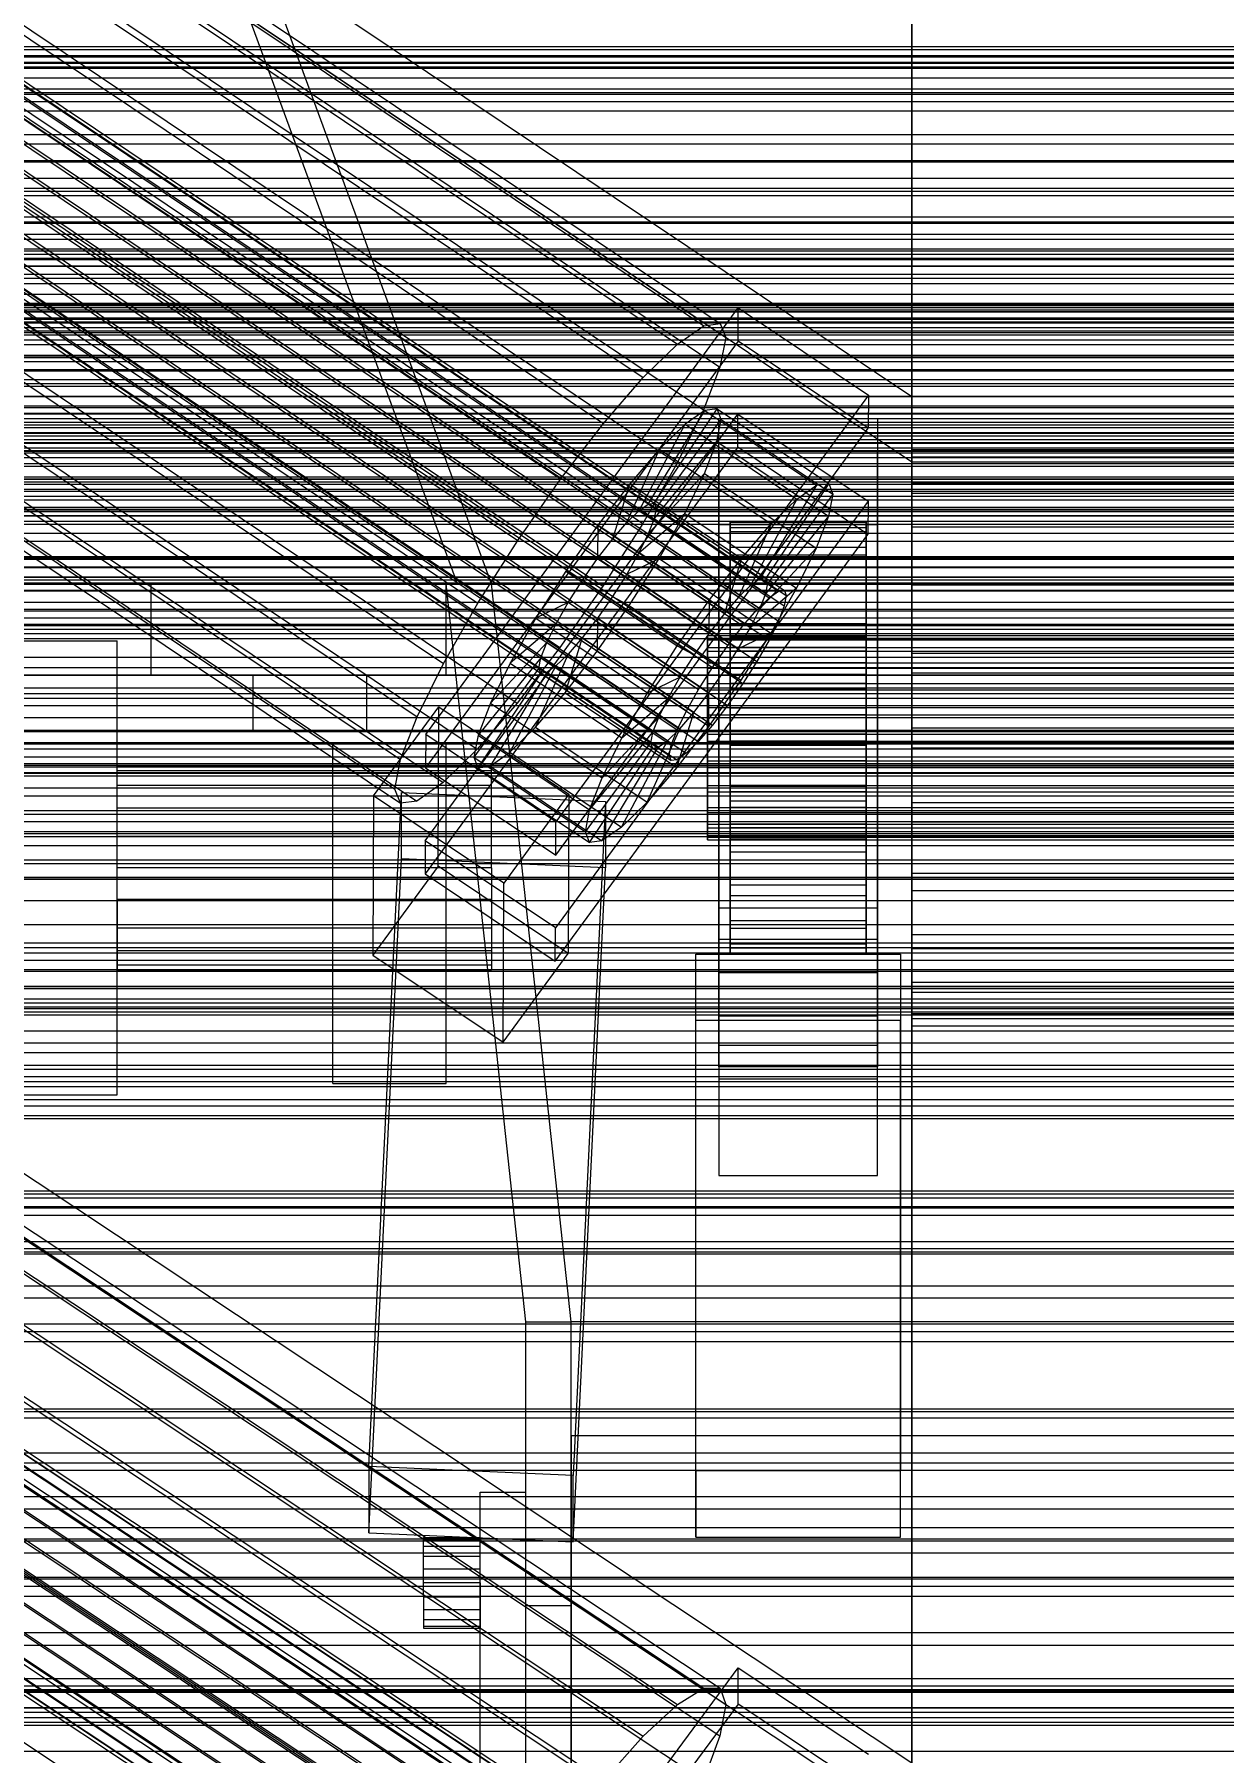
# Model space of a CAD drawing. Header units: millimetres. Extents: x -1970 to 59977, y -50268 to 6837.
# Drawn here: x -207.3 to -102.5, y -33803 to -33651.6 of the extents above; entities that cross this region are included whole.
import ezdxf

# ---------------------------------------------------------------- set-up
doc = ezdxf.new("R2010")
doc.units = ezdxf.units.MM
for name, color, linetype, lineweight in [('COTAS_O', 1, 'Continuous', 0), ('frontal_briquetadora', 7, 'Continuous', 0), ('frontal_C01', 7, 'Continuous', 0), ('frontal_C02', 7, 'Continuous', 0), ('frontal_C03', 7, 'Continuous', 0), ('frontal_mezcladora', 7, 'Continuous', 0), ('frontal_secador', 7, 'Continuous', 0)]:
    doc.layers.add(name, color=color, linetype=linetype, lineweight=lineweight)
doc.dimstyles.new('R19_100', dxfattribs={"dimtxt": 250, "dimasz": 150, "dimexe": 150, "dimexo": 80, "dimgap": 100, "dimtad": 1, "dimtih": 1, "dimtoh": 1, "dimdsep": 46, "dimcen": 0.09, "dimadec": 0, "dimazin": 0, "dimtfac": 1, "dimtdec": 4, "dimtofl": 0, "dimtmove": 0, "dimatfit": 3, "dimfxl": 1, "dimtolj": 1, "dimtzin": 0, "dimarcsym": 0})

# ---------------------------------------------------------------- blocks, each defined once
blk = doc.blocks.new('*D39')
at = {"layer": 'COTAS_O', "color": 0, "lineweight": -2, "transparency": 16777216}
for p, q in [((-1725, -34320), (-1725, -33550)), ((1725, -34320), (1725, -33550)), ((-1575, -33700), (1575, -33700))]:
    blk.add_line(p, q, dxfattribs=at)
at = {"layer": 'COTAS_O', "color": 0, "transparency": 16777216}
for points in [[(-1575, -33675), (-1575, -33725), (-1725, -33700)], [(1575, -33675), (1575, -33725), (1725, -33700)]]:
    blk.add_solid(points, dxfattribs=at)
at = {"layer": 'Defpoints', "color": 0, "transparency": 16777216}
for p in [(1725, -33700), (-1725, -34400), (1725, -34400)]:
    blk.add_point(p, dxfattribs=at)
blk = doc.blocks.new('*D42')
at = {"layer": 'COTAS_O', "color": 0, "lineweight": -2, "transparency": 16777216}
for p, q in [((-570, -33700), (200, -33700)), ((50, -34750), (50, -33850)), ((-570, -34900), (200, -34900))]:
    blk.add_line(p, q, dxfattribs=at)
at = {"layer": 'COTAS_O', "color": 0, "transparency": 16777216}
for points in [[(25, -33850), (75, -33850), (50, -33700)], [(25, -34750), (75, -34750), (50, -34900)]]:
    blk.add_solid(points, dxfattribs=at)
at = {"layer": 'Defpoints', "color": 0, "transparency": 16777216}
for p in [(-650, -33700), (50, -33700), (-650, -34900)]:
    blk.add_point(p, dxfattribs=at)

msp = doc.modelspace()

# ---------------------------------------------------------------- linework, layer by layer
at = {"layer": 'frontal_briquetadora'}
for p, q in [((-170, -33700), (-305, -33332.75)), ((-167, -33700), (-302, -33332.75)), ((-197, -33700), (-171, -33700)), ((-197, -33708), (-197, -33700)), ((-164, -33765), (-171, -33700)), ((-167, -33700), (-171, -33700)), ((-171, -33708), (-171, -33700)), ((-171, -33700), (211, -33700)), ((-170, -33700), (-167, -33700)), ((-170, -33700), (210, -33700)), ((-167, -33700), (207, -33700)), ((-160, -33765), (-167, -33700)), ((-225, -33705), (-200, -33705)), ((-200, -33745), (-200, -33705)), ((-197, -33708), (-171, -33708)), ((-188, -33708), (-178, -33708)), ((-188, -33713), (-188, -33708)), ((-178, -33713), (-178, -33708)), ((-171, -33708), (211, -33708)), ((-188, -33713), (-178, -33713)), ((-181, -33714), (-171, -33714)), ((-181, -33744), (-181, -33714)), ((-171, -33744), (-171, -33714)), ((-200, -33716.44), (-200, -33716)), ((-200, -33716), (-167, -33716)), ((-200, -33717.719), (-200, -33716.44)), ((-200, -33716.44), (-167, -33716.44)), ((-167, -33716.44), (-167, -33716)), ((-167, -33717.719), (-167, -33716.44)), ((-200, -33719.71), (-200, -33717.719)), ((-200, -33717.719), (-167, -33717.719)), ((-167, -33719.71), (-167, -33717.719)), ((-200, -33722.219), (-200, -33719.71)), ((-200, -33719.71), (-167, -33719.71)), ((-167, -33722.219), (-167, -33719.71)), ((-200, -33725), (-200, -33722.219)), ((-200, -33722.219), (-167, -33722.219)), ((-167, -33725), (-167, -33722.219)), ((-200, -33727.781), (-200, -33725)), ((-167, -33725), (-200, -33725)), ((-167, -33725), (-167, -33727.781)), ((-200, -33727.781), (-200, -33730.29)), ((-200, -33727.781), (-167, -33727.781)), ((-167, -33727.781), (-167, -33730.29)), ((-200, -33730.29), (-200, -33732.281)), ((-200, -33730.29), (-167, -33730.29)), ((-167, -33730.29), (-167, -33732.281)), ((-200, -33732.281), (-200, -33733.56)), ((-200, -33732.281), (-167, -33732.281)), ((-167, -33732.281), (-167, -33733.56)), ((-200, -33733.56), (-200, -33734)), ((-200, -33733.56), (-167, -33733.56)), ((-200, -33734), (-167, -33734)), ((-167, -33733.56), (-167, -33734)), ((-181, -33744), (-171, -33744)), ((-225, -33745), (-200, -33745)), ((-164, -33765), (-160, -33765)), ((-164, -33920), (-164, -33765)), ((-164, -33790), (-164, -33765)), ((200, -33765), (-160, -33765)), ((-160, -33920), (-160, -33765)), ((-160, -33790), (-160, -33765)), ((200, -33775.055), (-160, -33775.055)), ((-160, -33775.055), (-160, -33778.229)), ((-160, -33777.753), (-160, -33775.055)), ((-160, -33781.33), (-160, -33775.701)), ((-160, -33775.701), (-160, -33775.882)), ((-160, -33775.882), (-160, -33781.854)), ((-160, -33786.061), (-160, -33777.753)), ((-160, -33778.229), (-160, -33786.965)), ((-168, -33780), (-164, -33780)), ((-168, -33875), (-168, -33780)), ((-164, -33875), (-164, -33780)), ((-160, -33792.217), (-160, -33781.33)), ((-160, -33781.854), (-160, -33793.034)), ((-173, -33784.196), (-173, -33784)), ((-173, -33784), (-168, -33784)), ((-173, -33784.764), (-173, -33784.196)), ((-173, -33784.196), (-168, -33784.196)), ((-173, -33785.649), (-173, -33784.764)), ((-173, -33784.764), (-168, -33784.764)), ((-168, -33784.196), (-168, -33784)), ((-168, -33784.764), (-168, -33784.196)), ((-168, -33785.649), (-168, -33784.764)), ((-173, -33786.764), (-173, -33785.649)), ((-173, -33785.649), (-168, -33785.649)), ((-168, -33786.764), (-168, -33785.649)), ((-160, -33799.164), (-160, -33786.061)), ((-173, -33788), (-173, -33786.764)), ((-173, -33786.764), (-168, -33786.764)), ((-168, -33788), (-168, -33786.764)), ((-160, -33786.965), (-160, -33800.407)), ((-173, -33789.236), (-173, -33788)), ((-168, -33788), (-173, -33788)), ((-173, -33789.236), (-173, -33790.351)), ((-173, -33789.236), (-168, -33789.236)), ((-168, -33788), (-168, -33789.236)), ((-168, -33789.236), (-168, -33790.351)), ((-173, -33790.351), (-173, -33791.236)), ((-173, -33790.351), (-168, -33790.351)), ((-168, -33790.351), (-168, -33791.236)), ((-164, -33790), (-160, -33790)), ((-173, -33791.236), (-173, -33791.804)), ((-173, -33791.236), (-168, -33791.236)), ((-173, -33791.804), (-173, -33792)), ((-173, -33791.804), (-168, -33791.804)), ((-173, -33792), (-168, -33792)), ((-168, -33791.236), (-168, -33791.804)), ((-168, -33791.804), (-168, -33792)), ((-160, -33807.297), (-160, -33792.217)), ((-160, -33793.034), (-160, -33808.326)), ((-160, -33815.779), (-160, -33799.164)), ((-160, -33800.407), (-160, -33817.241))]:
    msp.add_line(p, q, dxfattribs=at)
at = {"layer": 'frontal_C01'}
for p, q in [((-130, -33803.877), (-130, -33491.691)), ((-130, -33497.378), (-130, -33809.565)), ((-311.15, -33654.12), (311.15, -33654.12)), ((-311.15, -33654.563), (311.15, -33654.563)), ((-311.15, -33655.405), (311.15, -33655.405)), ((-311.15, -33656.702), (311.15, -33656.702)), ((-311.15, -33658.33), (311.15, -33658.33)), ((-311.15, -33660.394), (311.15, -33660.394)), ((-311.15, -33662.695), (311.15, -33662.695)), ((-311.15, -33665.385), (311.15, -33665.385)), ((-311.15, -33668.203), (311.15, -33668.203)), ((-440, -33670.486), (440, -33670.486)), ((-440, -33670.643), (440, -33670.643)), ((-440, -33670.942), (440, -33670.942)), ((311.15, -33671.336), (-311.15, -33671.336)), ((-440, -33671.401), (440, -33671.401)), ((-440, -33671.978), (440, -33671.978)), ((-440, -33672.709), (440, -33672.709)), ((-440, -33673.525), (440, -33673.525)), ((-440, -33674.478), (440, -33674.478)), ((-440, -33675.477), (440, -33675.477)), ((-332.629, -33674.95), (-148.32, -33797.282)), ((-331.181, -33674.943), (-146.872, -33797.274)), ((-311.15, -33674.479), (311.15, -33674.479)), ((440, -33676.586), (-440, -33676.586)), ((-334.938, -33676.398), (-150.629, -33798.729)), ((-330.692, -33676.376), (-146.383, -33798.708)), ((-440, -33677.7), (440, -33677.7)), ((-440, -33678.891), (440, -33678.891)), ((-355.53, -33678.808), (-141.731, -33820.712)), ((-355.017, -33678.805), (-141.218, -33820.71)), ((-311.15, -33677.841), (311.15, -33677.841)), ((-440, -33680.045), (440, -33680.045)), ((-357.415, -33680.309), (-143.617, -33822.213)), ((-356.348, -33679.321), (-142.549, -33821.225)), ((-355.022, -33680.297), (-141.224, -33822.201)), ((-354.844, -33679.313), (-141.045, -33821.218)), ((-337.95, -33679.186), (-153.641, -33801.518)), ((-331.197, -33679.153), (-146.887, -33801.484)), ((-440, -33681.236), (440, -33681.236)), ((-358.659, -33681.705), (-144.861, -33823.609)), ((-355.541, -33681.689), (-141.742, -33823.594)), ((-311.15, -33681.095), (311.15, -33681.095)), ((-440, -33682.35), (440, -33682.35)), ((-440, -33683.459), (440, -33683.459)), ((-146.196, -33825.318), (-359.995, -33683.414)), ((-356.363, -33683.396), (-142.565, -33825.3)), ((-341.461, -33683.127), (-157.152, -33805.458)), ((-332.659, -33683.083), (-148.35, -33805.414)), ((-440, -33684.458), (440, -33684.458)), ((-311.15, -33684.456), (311.15, -33684.456)), ((-440, -33685.411), (440, -33685.411)), ((-440, -33686.227), (440, -33686.227)), ((-361.332, -33685.319), (-147.533, -33827.224)), ((-357.434, -33685.3), (-143.635, -33827.204)), ((-440, -33686.958), (440, -33686.958)), ((-440, -33687.534), (440, -33687.534)), ((-440, -33687.994), (440, -33687.994)), ((-362.578, -33687.291), (-148.779, -33829.196)), ((-358.68, -33687.272), (-144.881, -33829.176)), ((-160.922, -33810.281), (-345.231, -33687.95)), ((-334.981, -33687.899), (-150.672, -33810.23)), ((-311.15, -33687.6), (311.15, -33687.6)), ((-440, -33688.293), (440, -33688.293)), ((-440, -33688.449), (440, -33688.449)), ((-363.648, -33689.195), (-149.85, -33831.1)), ((-360.017, -33689.177), (-146.218, -33831.082)), ((-364.471, -33690.902), (-150.672, -33832.806)), ((-361.352, -33690.886), (-147.554, -33832.79)), ((-311.15, -33690.732), (311.15, -33690.732)), ((-364.989, -33692.294), (-151.191, -33834.199)), ((-362.596, -33692.282), (-148.798, -33834.187)), ((-365.168, -33693.278), (-151.369, -33835.182)), ((-364.995, -33693.786), (-151.196, -33835.69)), ((-364.482, -33693.783), (-150.683, -33835.688)), ((-363.664, -33693.27), (-149.865, -33835.175)), ((-349.002, -33693.327), (-164.693, -33815.658)), ((-338.003, -33693.272), (-153.694, -33815.604)), ((-311.15, -33693.551), (311.15, -33693.551)), ((-311.15, -33696.241), (311.15, -33696.241)), ((-311.15, -33698.542), (311.15, -33698.542)), ((-352.519, -33698.892), (-168.21, -33821.223)), ((-341.52, -33698.837), (-157.211, -33821.169)), ((-311.15, -33700.606), (311.15, -33700.606)), ((-311.15, -33702.233), (311.15, -33702.233)), ((-355.541, -33704.266), (-171.232, -33826.597)), ((-345.291, -33704.214), (-160.982, -33826.546)), ((-311.15, -33703.531), (311.15, -33703.531)), ((-311.15, -33704.373), (311.15, -33704.373)), ((-311.15, -33704.816), (311.15, -33704.816)), ((-130, -33803.877), (-228.298, -33738.634)), ((-228.298, -33744.321), (-130, -33809.565)), ((-172.809, -33832.716), (-145.277, -33795.477)), ((-145.289, -33798.679), (-145.277, -33795.477)), ((-145.277, -33795.477), (-133.809, -33803.089)), ((-450, -33797.635), (450, -33797.635)), ((-150.629, -33798.729), (-148.32, -33797.282)), ((-148.32, -33797.282), (-146.872, -33797.274)), ((-146.872, -33797.274), (-146.383, -33798.708)), ((-145.289, -33798.679), (-172.821, -33835.918)), ((-153.641, -33801.518), (-150.629, -33798.729)), ((-146.383, -33798.708), (-146.887, -33801.484)), ((-133.821, -33806.291), (-145.289, -33798.679)), ((-157.152, -33805.458), (-153.641, -33801.518)), ((-146.887, -33801.484), (-148.35, -33805.414))]:
    msp.add_line(p, q, dxfattribs=at)
at = {"layer": 'frontal_C02'}
for p, q in [((-130, -33683.511), (-130, -33398.69)), ((-130, -33404.431), (-130, -33689.252)), ((-332.629, -33553.761), (-148.32, -33677.245)), ((-331.181, -33553.564), (-146.872, -33677.048)), ((-330.692, -33554.807), (-146.383, -33678.291)), ((-334.938, -33555.385), (-150.629, -33678.869)), ((-355.53, -33557.402), (-141.731, -33700.643)), ((-355.017, -33557.332), (-141.218, -33700.574)), ((-354.844, -33557.773), (-141.045, -33701.014)), ((-331.197, -33557.406), (-146.887, -33680.89)), ((-357.415, -33559.019), (-143.617, -33702.261)), ((-356.348, -33557.977), (-142.549, -33701.219)), ((-355.022, -33558.694), (-141.224, -33701.935)), ((-337.95, -33558.325), (-153.641, -33681.809)), ((-358.659, -33560.456), (-144.861, -33703.698)), ((-355.541, -33560.032), (-141.742, -33703.274)), ((-146.196, -33705.433), (-359.995, -33562.191)), ((-356.363, -33561.697), (-142.565, -33704.939)), ((-341.461, -33562.381), (-157.152, -33685.865)), ((-332.659, -33561.184), (-148.35, -33684.668)), ((-357.434, -33563.575), (-143.635, -33706.817)), ((-361.332, -33564.105), (-147.533, -33707.346)), ((-362.578, -33566.068), (-148.779, -33709.309)), ((-358.68, -33565.538), (-144.881, -33708.779)), ((-334.981, -33565.883), (-150.672, -33689.367)), ((-363.648, -33567.946), (-149.85, -33711.187)), ((-360.017, -33567.452), (-146.218, -33710.693)), ((-160.922, -33690.761), (-345.231, -33567.277)), ((-364.471, -33569.611), (-150.672, -33712.852)), ((-361.352, -33569.187), (-147.554, -33712.428)), ((-364.989, -33570.949), (-151.191, -33714.191)), ((-362.596, -33570.624), (-148.798, -33713.865)), ((-338.003, -33571.183), (-153.694, -33694.667)), ((-365.168, -33571.87), (-151.369, -33715.112)), ((-364.995, -33572.311), (-151.196, -33715.552)), ((-364.482, -33572.241), (-150.683, -33715.482)), ((-363.664, -33571.666), (-149.865, -33714.907)), ((-349.002, -33572.678), (-164.693, -33696.162)), ((-341.52, -33576.722), (-157.211, -33700.206)), ((-352.519, -33578.218), (-168.21, -33701.702)), ((-355.541, -33583.517), (-171.232, -33707.001)), ((-345.291, -33582.124), (-160.982, -33705.608)), ((-349.061, -33587.019), (-164.752, -33710.503)), ((-357.863, -33588.216), (-173.554, -33711.7)), ((-352.572, -33591.076), (-168.263, -33714.56)), ((-359.326, -33591.994), (-175.016, -33715.478)), ((-355.584, -33594.016), (-171.275, -33717.5)), ((-359.83, -33594.593), (-175.521, -33718.077)), ((-357.893, -33595.64), (-173.584, -33719.124)), ((-359.341, -33595.837), (-175.032, -33719.321)), ((-130, -33683.511), (-228.298, -33617.653)), ((-228.298, -33623.394), (-130, -33689.252)), ((-172.809, -33713.273), (-145.277, -33675.68)), ((-145.289, -33678.602), (-145.277, -33675.68)), ((-145.277, -33675.68), (-133.809, -33683.363)), ((-150.629, -33678.869), (-148.32, -33677.245)), ((-148.32, -33677.245), (-146.872, -33677.048)), ((-146.872, -33677.048), (-146.383, -33678.291)), ((-145.289, -33678.602), (-172.821, -33716.195)), ((-153.641, -33681.809), (-150.629, -33678.869)), ((-146.383, -33678.291), (-146.887, -33680.89)), ((-133.821, -33686.286), (-145.289, -33678.602)), ((-157.152, -33685.865), (-153.641, -33681.809)), ((-146.887, -33680.89), (-148.35, -33684.668)), ((-133.809, -33683.363), (-161.341, -33720.956)), ((-133.809, -33683.363), (-133.821, -33686.286)), ((-153.199, -33692.96), (-148.226, -33684.716)), ((-152.686, -33692.89), (-147.143, -33684.569)), ((-148.35, -33684.668), (-150.672, -33689.367)), ((-148.226, -33684.716), (-149.953, -33685.931)), ((-147.143, -33684.569), (-148.226, -33684.716)), ((-148.226, -33684.716), (-138.396, -33691.302)), ((-147.143, -33684.569), (-137.313, -33691.155)), ((-146.777, -33685.499), (-147.143, -33684.569)), ((-130, -33968.332), (-130, -33683.511)), ((0, -33683.511), (-130, -33683.511)), ((-172.847, -33722.625), (-145.315, -33685.032)), ((-161.353, -33723.879), (-133.821, -33686.286)), ((-160.922, -33690.761), (-157.152, -33685.865)), ((-154.017, -33693.535), (-149.953, -33685.931)), ((-152.513, -33693.331), (-146.777, -33685.499)), ((-149.953, -33685.931), (-152.207, -33688.13)), ((-149.953, -33685.931), (-140.123, -33692.517)), ((-147.155, -33687.443), (-146.777, -33685.499)), ((-147, -33688.333), (-147, -33685.41)), ((-147, -33685.41), (-133, -33685.41)), ((-147, -33731.314), (-147, -33685.41)), ((-146.777, -33685.499), (-136.948, -33692.085)), ((-145.327, -33687.955), (-145.315, -33685.032)), ((-145.315, -33685.032), (-133.847, -33692.716)), ((-133, -33685.41), (-133, -33688.333)), ((-133, -33685.41), (-133, -33731.314)), ((-145.327, -33687.955), (-172.859, -33725.548)), ((-152.692, -33694.252), (-147.155, -33687.443)), ((-148.249, -33690.269), (-147.155, -33687.443)), ((-147.155, -33687.443), (-137.325, -33694.029)), ((-133.859, -33695.638), (-145.327, -33687.955)), ((-155.085, -33694.577), (-152.207, -33688.13)), ((-152.207, -33688.13), (-154.833, -33691.164)), ((-150.672, -33689.367), (-153.694, -33694.667)), ((-152.207, -33688.13), (-142.377, -33694.716)), ((-133, -33688.333), (-147, -33688.333)), ((-147, -33688.333), (-147, -33734.237)), ((-133, -33734.237), (-133, -33688.333)), ((-130, -33689.252), (-130, -33688.159)), ((-130, -33688.159), (-130, -33688.795)), ((-130, -33688.159), (130, -33688.159)), ((-130, -33688.795), (-130, -33691.118)), ((-130, -33688.795), (130, -33688.795)), ((-130, -33689.252), (-130, -33974.073)), ((-130, -33689.252), (0, -33689.252)), ((-130, -33692.001), (-130, -33689.252)), ((-130, -33689.252), (130, -33689.252)), ((-164.693, -33696.162), (-160.922, -33690.761)), ((-153.21, -33695.59), (-148.249, -33690.269)), ((-149.985, -33693.784), (-148.249, -33690.269)), ((-148.249, -33690.269), (-138.419, -33696.855)), ((-154.833, -33691.164), (-157.653, -33694.826)), ((-156.329, -33696.014), (-154.833, -33691.164)), ((-154.833, -33691.164), (-145.003, -33697.75)), ((-140.123, -33692.517), (-144.188, -33700.121)), ((-138.396, -33691.302), (-143.369, -33699.546)), ((-137.313, -33691.155), (-142.856, -33699.476)), ((-136.948, -33692.085), (-142.683, -33699.917)), ((-142.377, -33694.716), (-140.123, -33692.517)), ((-140.123, -33692.517), (-138.396, -33691.302)), ((-138.396, -33691.302), (-137.313, -33691.155)), ((-136.948, -33692.085), (-137.325, -33694.029)), ((-137.313, -33691.155), (-136.948, -33692.085)), ((-130, -33691.118), (-130, -33694.969)), ((-130, -33691.118), (130, -33691.118)), ((-130, -33696.218), (-130, -33692.001)), ((-130, -33692.001), (130, -33692.001)), ((-133.847, -33692.716), (-161.379, -33730.309)), ((-155.085, -33694.577), (-154.017, -33693.535)), ((-154.033, -33697.255), (-149.985, -33693.784)), ((-154.017, -33693.535), (-153.199, -33692.96)), ((-144.188, -33700.121), (-154.017, -33693.535)), ((-153.199, -33692.96), (-152.686, -33692.89)), ((-143.369, -33699.546), (-153.199, -33692.96)), ((-152.513, -33693.331), (-152.692, -33694.252)), ((-142.856, -33699.476), (-152.686, -33692.89)), ((-152.686, -33692.89), (-152.513, -33693.331)), ((-142.683, -33699.917), (-152.513, -33693.331)), ((-152.246, -33697.748), (-149.985, -33693.784)), ((-149.985, -33693.784), (-140.156, -33700.37)), ((-137.325, -33694.029), (-142.862, -33700.838)), ((-137.325, -33694.029), (-138.419, -33696.855)), ((-133.847, -33692.716), (-133.859, -33695.638)), ((-157.653, -33694.826), (-160.474, -33698.867)), ((-157.653, -33694.826), (-157.665, -33697.749)), ((-147.823, -33701.412), (-157.653, -33694.826)), ((-153.694, -33694.667), (-157.211, -33700.206)), ((-156.329, -33696.014), (-155.085, -33694.577)), ((-145.255, -33701.163), (-155.085, -33694.577)), ((-153.21, -33695.59), (-154.033, -33697.255)), ((-152.692, -33694.252), (-153.21, -33695.59)), ((-143.38, -33702.176), (-153.21, -33695.59)), ((-142.862, -33700.838), (-152.692, -33694.252)), ((-147, -33697.685), (-147, -33694.762)), ((-147, -33694.762), (-133, -33694.762)), ((-147, -33740.667), (-147, -33694.762)), ((-146, -33704.549), (-146, -33694.555)), ((-146, -33694.555), (-146, -33695.031)), ((-146, -33694.555), (-134, -33694.555)), ((-146, -33695.373), (-146, -33694.555)), ((-146, -33704.774), (-146, -33695.031)), ((-146, -33695.031), (-146, -33696.768)), ((-146, -33695.031), (-134, -33695.031)), ((-146, -33704.936), (-146, -33695.373)), ((-146, -33695.373), (-134, -33695.373)), ((-146, -33697.429), (-146, -33695.373)), ((-142.377, -33694.716), (-145.255, -33701.163)), ((-145.003, -33697.75), (-142.377, -33694.716)), ((-134, -33695.031), (-134, -33694.555)), ((-134, -33694.555), (-134, -33704.549)), ((-134, -33694.555), (-134, -33695.373)), ((-134, -33696.768), (-134, -33695.031)), ((-134, -33695.031), (-134, -33704.774)), ((-134, -33695.373), (-134, -33704.936)), ((-134, -33695.373), (-134, -33697.429)), ((-133, -33694.762), (-133, -33697.685)), ((-133, -33694.762), (-133, -33740.667)), ((-130, -33694.969), (-130, -33700.086)), ((-130, -33694.969), (130, -33694.969)), ((-168.21, -33701.702), (-164.693, -33696.162)), ((-161.391, -33733.231), (-133.859, -33695.638)), ((-157.665, -33697.749), (-156.329, -33696.014)), ((-146.499, -33702.6), (-156.329, -33696.014)), ((-146, -33705.597), (-146, -33696.768)), ((-146, -33696.768), (-146, -33699.649)), ((-146, -33696.768), (-134, -33696.768)), ((-138.419, -33696.855), (-143.38, -33702.176)), ((-138.419, -33696.855), (-140.156, -33700.37)), ((-134, -33699.649), (-134, -33696.768)), ((-134, -33696.768), (-134, -33705.597)), ((-130, -33701.616), (-130, -33696.218)), ((-130, -33696.218), (130, -33696.218)), ((-159.001, -33699.663), (-157.665, -33697.749)), ((-157.665, -33697.749), (-147.835, -33704.335)), ((-154.033, -33697.255), (-155.103, -33699.133)), ((-155.103, -33699.133), (-152.246, -33697.748)), ((-154.877, -33701.892), (-152.246, -33697.748)), ((-144.203, -33703.841), (-154.033, -33697.255)), ((-152.246, -33697.748), (-142.416, -33704.334)), ((-147.823, -33701.412), (-145.003, -33697.75)), ((-133, -33697.685), (-147, -33697.685)), ((-147, -33697.685), (-147, -33743.589)), ((-145.003, -33697.75), (-146.499, -33702.6)), ((-146, -33705.91), (-146, -33697.429)), ((-146, -33697.429), (-134, -33697.429)), ((-146, -33700.584), (-146, -33697.429)), ((-134, -33697.429), (-134, -33705.91)), ((-134, -33697.429), (-134, -33700.584)), ((-133, -33743.589), (-133, -33697.685)), ((-160.474, -33698.867), (-163.105, -33703.011)), ((-159.001, -33699.663), (-160.474, -33698.867)), ((-160.474, -33698.867), (-150.644, -33705.453)), ((-160.247, -33701.626), (-159.001, -33699.663)), ((-149.171, -33706.249), (-159.001, -33699.663)), ((-155.103, -33699.133), (-156.35, -33701.096)), ((-145.274, -33705.719), (-155.103, -33699.133)), ((-146, -33706.962), (-146, -33699.649)), ((-146, -33699.649), (-146, -33703.477)), ((-146, -33699.649), (-134, -33699.649)), ((-144.188, -33700.121), (-145.255, -33701.163)), ((-143.369, -33699.546), (-144.188, -33700.121)), ((-142.856, -33699.476), (-143.369, -33699.546)), ((-142.862, -33700.838), (-142.683, -33699.917)), ((-142.683, -33699.917), (-142.856, -33699.476)), ((-134, -33703.477), (-134, -33699.649)), ((-134, -33699.649), (-134, -33706.962)), ((-130, -33700.086), (-130, -33706.12)), ((-130, -33700.086), (130, -33700.086)), ((-160.247, -33701.626), (-163.105, -33703.011)), ((-161.318, -33703.504), (-160.247, -33701.626)), ((-157.211, -33700.206), (-160.982, -33705.608)), ((-150.417, -33708.212), (-160.247, -33701.626)), ((-156.35, -33701.096), (-157.686, -33703.01)), ((-156.35, -33701.096), (-154.877, -33701.892)), ((-146.52, -33707.682), (-156.35, -33701.096)), ((-150.644, -33705.453), (-147.823, -33701.412)), ((-147.835, -33704.335), (-147.823, -33701.412)), ((-145.255, -33701.163), (-146.499, -33702.6)), ((-146, -33707.405), (-146, -33700.584)), ((-146, -33700.584), (-134, -33700.584)), ((-146, -33704.621), (-146, -33700.584)), ((-140.156, -33700.37), (-144.203, -33703.841)), ((-143.617, -33702.261), (-142.549, -33701.219)), ((-143.38, -33702.176), (-142.862, -33700.838)), ((-142.549, -33701.219), (-141.731, -33700.643)), ((-140.156, -33700.37), (-142.416, -33704.334)), ((-141.731, -33700.643), (-141.218, -33700.574)), ((-141.045, -33701.014), (-141.224, -33701.935)), ((-141.218, -33700.574), (-141.045, -33701.014)), ((-134, -33700.584), (-134, -33707.405)), ((-134, -33700.584), (-134, -33704.621)), ((-130, -33707.827), (-130, -33701.616)), ((-130, -33701.616), (130, -33701.616)), ((-171.232, -33707.001), (-168.21, -33701.702)), ((-163.105, -33703.011), (-165.365, -33706.975)), ((-163.105, -33703.011), (-153.275, -33709.596)), ((-157.686, -33703.01), (-159.022, -33704.745)), ((-157.698, -33705.933), (-154.877, -33701.892)), ((-157.686, -33703.01), (-157.698, -33705.933)), ((-147.856, -33709.596), (-157.686, -33703.01)), ((-154.877, -33701.892), (-145.047, -33708.478)), ((-146.499, -33702.6), (-147.835, -33704.335)), ((-144.861, -33703.698), (-143.617, -33702.261)), ((-144.203, -33703.841), (-143.38, -33702.176)), ((-141.224, -33701.935), (-141.742, -33703.274)), ((-161.318, -33703.504), (-165.365, -33706.975)), ((-162.14, -33705.169), (-161.318, -33703.504)), ((-151.488, -33710.089), (-161.318, -33703.504)), ((-147.835, -33704.335), (-149.171, -33706.249)), ((-148, -33704.936), (-148, -33704.549)), ((-148, -33704.549), (-148, -33704.774)), ((-148, -33704.549), (148, -33704.549)), ((-146.196, -33705.433), (-144.861, -33703.698)), ((-146, -33708.775), (-146, -33703.477)), ((-146, -33703.477), (-146, -33707.99)), ((-146, -33703.477), (-134, -33703.477)), ((-146, -33704.774), (-146, -33704.549)), ((-134, -33704.549), (-146, -33704.549)), ((-146, -33704.549), (-146, -33704.936)), ((-146, -33709.317), (-146, -33704.621)), ((-146, -33704.621), (-134, -33704.621)), ((-146, -33709.267), (-146, -33704.621)), ((-145.274, -33705.719), (-144.203, -33703.841)), ((-142.416, -33704.334), (-145.274, -33705.719)), ((-142.416, -33704.334), (-145.047, -33708.478)), ((-141.742, -33703.274), (-142.565, -33704.939)), ((-134, -33707.99), (-134, -33703.477)), ((-134, -33703.477), (-134, -33708.775)), ((-134, -33704.549), (-134, -33704.774)), ((-134, -33704.936), (-134, -33704.549)), ((-134, -33704.621), (-134, -33709.317)), ((-134, -33704.621), (-134, -33709.267)), ((-162.14, -33705.169), (-167.102, -33710.49)), ((-160.982, -33705.608), (-164.752, -33710.503)), ((-160.266, -33706.182), (-163.144, -33712.629)), ((-162.659, -33706.507), (-162.14, -33705.169)), ((-152.311, -33711.754), (-162.14, -33705.169)), ((-160.266, -33706.182), (-161.333, -33707.224)), ((-159.022, -33704.745), (-160.518, -33709.595)), ((-160.518, -33709.595), (-157.698, -33705.933)), ((-159.022, -33704.745), (-160.266, -33706.182)), ((-150.436, -33712.768), (-160.266, -33706.182)), ((-149.192, -33711.33), (-159.022, -33704.745)), ((-157.698, -33705.933), (-147.868, -33712.518)), ((-153.275, -33709.596), (-150.644, -33705.453)), ((-150.644, -33705.453), (-149.171, -33706.249)), ((-148, -33704.774), (-148, -33705.597)), ((-148, -33704.774), (148, -33704.774)), ((-148, -33705.91), (-148, -33704.936)), ((-148, -33704.936), (148, -33704.936)), ((-148, -33705.597), (-148, -33706.962)), ((-148, -33705.597), (148, -33705.597)), ((-148, -33707.405), (-148, -33705.91)), ((-148, -33705.91), (148, -33705.91)), ((-147.533, -33707.346), (-146.196, -33705.433)), ((-146.52, -33707.682), (-145.274, -33705.719)), ((-146, -33705.597), (-146, -33704.774)), ((-134, -33704.774), (-146, -33704.774)), ((-134, -33704.936), (-146, -33704.936)), ((-146, -33704.936), (-146, -33705.91)), ((-146, -33706.962), (-146, -33705.597)), ((-134, -33705.597), (-146, -33705.597)), ((-134, -33705.91), (-146, -33705.91)), ((-146, -33705.91), (-146, -33707.405)), ((-142.565, -33704.939), (-143.635, -33706.817)), ((-134, -33704.774), (-134, -33705.597)), ((-134, -33705.91), (-134, -33704.936)), ((-134, -33705.597), (-134, -33706.962)), ((-134, -33707.405), (-134, -33705.91)), ((-130, -33706.12), (-130, -33712.66)), ((130, -33706.12), (-130, -33706.12)), ((-173.554, -33711.7), (-171.232, -33707.001)), ((-162.837, -33707.428), (-168.573, -33715.26)), ((-162.659, -33706.507), (-168.196, -33713.316)), ((-165.365, -33706.975), (-167.102, -33710.49)), ((-161.333, -33707.224), (-165.397, -33714.828)), ((-165.365, -33706.975), (-155.535, -33713.561)), ((-162.837, -33707.428), (-162.659, -33706.507)), ((-162.664, -33707.869), (-162.837, -33707.428)), ((-153.008, -33714.014), (-162.837, -33707.428)), ((-152.829, -33713.093), (-162.659, -33706.507)), ((-161.333, -33707.224), (-162.151, -33707.799)), ((-151.503, -33713.809), (-161.333, -33707.224)), ((-149.171, -33706.249), (-150.417, -33708.212)), ((-148.779, -33709.309), (-147.533, -33707.346)), ((-148, -33706.962), (-148, -33708.775)), ((-148, -33706.962), (148, -33706.962)), ((-148, -33709.317), (-148, -33707.405)), ((-148, -33707.405), (148, -33707.405)), ((-147.856, -33709.596), (-146.52, -33707.682)), ((-145.047, -33708.478), (-146.52, -33707.682)), ((-146, -33708.775), (-146, -33706.962)), ((-134, -33706.962), (-146, -33706.962)), ((-134, -33707.405), (-146, -33707.405)), ((-146, -33707.405), (-146, -33709.317)), ((-143.635, -33706.817), (-144.881, -33708.779)), ((-134, -33706.962), (-134, -33708.775)), ((-134, -33709.317), (-134, -33707.405)), ((-162.664, -33707.869), (-168.208, -33716.19)), ((-162.151, -33707.799), (-167.125, -33716.043)), ((-162.151, -33707.799), (-162.664, -33707.869)), ((-152.835, -33714.455), (-162.664, -33707.869)), ((-152.321, -33714.385), (-162.151, -33707.799)), ((-153.275, -33709.596), (-150.417, -33708.212)), ((-150.417, -33708.212), (-151.488, -33710.089)), ((-148, -33708.775), (-148, -33710.913)), ((-148, -33708.775), (148, -33708.775)), ((-145.047, -33708.478), (-147.868, -33712.518)), ((-144.881, -33708.779), (-146.218, -33710.693)), ((-146, -33707.99), (-146, -33710.913)), ((-134, -33707.99), (-146, -33707.99)), ((-146, -33707.99), (-146, -33712.882)), ((-146, -33710.913), (-146, -33708.775)), ((-134, -33708.775), (-146, -33708.775)), ((-134, -33710.913), (-134, -33707.99)), ((-134, -33712.882), (-134, -33707.99)), ((-134, -33708.775), (-134, -33710.913)), ((-130, -33714.427), (-130, -33707.827)), ((-130, -33707.827), (130, -33707.827)), ((-164.752, -33710.503), (-168.263, -33714.56)), ((-167.102, -33710.49), (-168.196, -33713.316)), ((-167.102, -33710.49), (-157.272, -33717.076)), ((-163.144, -33712.629), (-160.518, -33709.595)), ((-160.518, -33709.595), (-150.688, -33716.18)), ((-155.535, -33713.561), (-153.275, -33709.596)), ((-155.535, -33713.561), (-151.488, -33710.089)), ((-151.488, -33710.089), (-152.311, -33711.754)), ((-149.85, -33711.187), (-148.779, -33709.309)), ((-149.192, -33711.33), (-147.856, -33709.596)), ((-148, -33711.518), (-148, -33709.317)), ((-148, -33709.317), (148, -33709.317)), ((-147.868, -33712.518), (-147.856, -33709.596)), ((-146.218, -33710.693), (-147.554, -33712.428)), ((-146, -33711.518), (-146, -33709.267)), ((-146, -33709.267), (-134, -33709.267)), ((-146, -33714.204), (-146, -33709.267)), ((-134, -33709.317), (-146, -33709.317)), ((-146, -33709.317), (-146, -33711.518)), ((-134, -33709.267), (-134, -33711.518)), ((-134, -33709.267), (-134, -33714.204)), ((-134, -33711.518), (-134, -33709.317)), ((-177.394, -33718.661), (-171.658, -33710.83)), ((-175.016, -33715.478), (-173.554, -33711.7)), ((-171.715, -33724.858), (-171.658, -33710.83)), ((-171.658, -33710.83), (-160.19, -33718.513)), ((-157.272, -33717.076), (-152.311, -33711.754)), ((-152.311, -33711.754), (-152.829, -33713.093)), ((-150.688, -33716.18), (-149.192, -33711.33)), ((-150.672, -33712.852), (-149.85, -33711.187)), ((-150.436, -33712.768), (-149.192, -33711.33)), ((-148, -33710.913), (-148, -33713.23)), ((148, -33710.913), (-148, -33710.913)), ((-148, -33713.856), (-148, -33711.518)), ((-148, -33711.518), (148, -33711.518)), ((-146, -33710.913), (-134, -33710.913)), ((-146, -33713.23), (-146, -33710.913)), ((-134, -33711.518), (-146, -33711.518)), ((-146, -33711.518), (-146, -33713.856)), ((-134, -33710.913), (-134, -33713.23)), ((-134, -33713.856), (-134, -33711.518)), ((-172.809, -33713.273), (-172.821, -33716.195)), ((-161.341, -33720.956), (-172.809, -33713.273)), ((-168.196, -33713.316), (-168.573, -33715.26)), ((-168.196, -33713.316), (-158.366, -33719.902)), ((-165.397, -33714.828), (-163.144, -33712.629)), ((-163.144, -33712.629), (-153.314, -33719.215)), ((-158.366, -33719.902), (-152.829, -33713.093)), ((-157.272, -33717.076), (-155.535, -33713.561)), ((-153.314, -33719.215), (-150.436, -33712.768)), ((-152.829, -33713.093), (-153.008, -33714.014)), ((-151.503, -33713.809), (-150.436, -33712.768)), ((-151.191, -33714.191), (-150.672, -33712.852)), ((-147.868, -33712.518), (-150.688, -33716.18)), ((-147.554, -33712.428), (-148.798, -33713.865)), ((-148, -33713.23), (-148, -33715.569)), ((-148, -33713.23), (148, -33713.23)), ((-146, -33713.23), (-146, -33712.882)), ((-146, -33712.882), (-146, -33717.819)), ((-146, -33712.882), (-134, -33712.882)), ((-146, -33715.569), (-146, -33713.23)), ((-134, -33713.23), (-146, -33713.23)), ((-134, -33717.819), (-134, -33712.882)), ((-134, -33712.882), (-134, -33713.23)), ((-134, -33713.23), (-134, -33715.569)), ((-130, -33712.66), (-130, -33719.26)), ((-130, -33712.66), (130, -33712.66)), ((-168.263, -33714.56), (-171.275, -33717.5)), ((-168.573, -33715.26), (-168.208, -33716.19)), ((-168.573, -33715.26), (-158.743, -33721.846)), ((-167.125, -33716.043), (-165.397, -33714.828)), ((-165.397, -33714.828), (-155.567, -33721.414)), ((-158.743, -33721.846), (-153.008, -33714.014)), ((-158.378, -33722.776), (-152.835, -33714.455)), ((-157.295, -33722.629), (-152.321, -33714.385)), ((-155.567, -33721.414), (-151.503, -33713.809)), ((-153.008, -33714.014), (-152.835, -33714.455)), ((-152.835, -33714.455), (-152.321, -33714.385)), ((-152.321, -33714.385), (-151.503, -33713.809)), ((-151.369, -33715.112), (-151.191, -33714.191)), ((-151.196, -33715.552), (-151.369, -33715.112)), ((-149.865, -33714.907), (-150.683, -33715.482)), ((-148.798, -33713.865), (-149.865, -33714.907)), ((-148, -33716.174), (-148, -33713.856)), ((-148, -33713.856), (148, -33713.856)), ((-146, -33713.856), (-146, -33714.204)), ((-134, -33713.856), (-146, -33713.856)), ((-146, -33713.856), (-146, -33716.174)), ((-146, -33714.204), (-134, -33714.204)), ((-146, -33719.096), (-146, -33714.204)), ((-134, -33714.204), (-134, -33713.856)), ((-134, -33716.174), (-134, -33713.856)), ((-134, -33714.204), (-134, -33719.096)), ((-130, -33720.967), (-130, -33714.427)), ((-130, -33714.427), (130, -33714.427)), ((-175.521, -33718.077), (-175.016, -33715.478)), ((-172.821, -33716.195), (-161.353, -33723.879)), ((-168.208, -33716.19), (-167.125, -33716.043)), ((-168.208, -33716.19), (-158.378, -33722.776)), ((-167.125, -33716.043), (-157.295, -33722.629)), ((-150.688, -33716.18), (-153.314, -33719.215)), ((-150.683, -33715.482), (-151.196, -33715.552)), ((-148, -33715.569), (-148, -33717.769)), ((-148, -33715.569), (148, -33715.569)), ((-148, -33718.312), (-148, -33716.174)), ((-148, -33716.174), (148, -33716.174)), ((-146, -33717.769), (-146, -33715.569)), ((-146, -33715.569), (-146, -33717.819)), ((-134, -33715.569), (-146, -33715.569)), ((-146, -33716.174), (-146, -33719.096)), ((-134, -33716.174), (-146, -33716.174)), ((-146, -33716.174), (-146, -33718.312)), ((-134, -33717.819), (-134, -33715.569)), ((-134, -33715.569), (-134, -33717.769)), ((-134, -33719.096), (-134, -33716.174)), ((-134, -33718.312), (-134, -33716.174)), ((-175.032, -33719.321), (-175.521, -33718.077)), ((-171.275, -33717.5), (-173.584, -33719.124)), ((-158.366, -33719.902), (-157.272, -33717.076)), ((-148, -33717.769), (-148, -33719.682)), ((-148, -33717.769), (148, -33717.769)), ((-148, -33720.125), (-148, -33718.312)), ((-148, -33718.312), (148, -33718.312)), ((-146, -33719.682), (-146, -33717.769)), ((-146, -33717.769), (-146, -33722.465)), ((-134, -33717.769), (-146, -33717.769)), ((-146, -33717.819), (-146, -33722.465)), ((-146, -33717.819), (-134, -33717.819)), ((-146, -33718.312), (-146, -33723.61)), ((-134, -33718.312), (-146, -33718.312)), ((-146, -33718.312), (-146, -33720.125)), ((-134, -33722.465), (-134, -33717.769)), ((-134, -33717.769), (-134, -33719.682)), ((-134, -33722.465), (-134, -33717.819)), ((-134, -33723.61), (-134, -33718.312)), ((-134, -33720.125), (-134, -33718.312)), ((-177.811, -33777.742), (-174.943, -33718.365)), ((-177.394, -33718.661), (-177.451, -33732.69)), ((-165.926, -33726.345), (-177.394, -33718.661)), ((-173.584, -33719.124), (-175.032, -33719.321)), ((-174.943, -33724.212), (-174.943, -33718.365)), ((-174.943, -33718.365), (-156.962, -33719.16)), ((-160.19, -33718.513), (-165.926, -33726.345)), ((-160.19, -33718.513), (-160.247, -33732.542)), ((-156.962, -33719.16), (-159.83, -33778.536)), ((-156.962, -33719.16), (-156.962, -33725.006)), ((-153.314, -33719.215), (-155.567, -33721.414)), ((-148, -33719.682), (-148, -33721.176)), ((-148, -33719.682), (148, -33719.682)), ((-146, -33719.096), (-134, -33719.096)), ((-146, -33723.61), (-146, -33719.096)), ((-146, -33721.176), (-146, -33719.682)), ((-146, -33719.682), (-146, -33726.503)), ((-134, -33719.682), (-146, -33719.682)), ((-134, -33719.096), (-134, -33723.61)), ((-134, -33726.503), (-134, -33719.682)), ((-134, -33719.682), (-134, -33721.176)), ((-130, -33719.26), (-130, -33725.47)), ((-130, -33719.26), (130, -33719.26)), ((-161.353, -33723.879), (-161.341, -33720.956)), ((-158.743, -33721.846), (-158.366, -33719.902)), ((-148, -33721.489), (-148, -33720.125)), ((-148, -33720.125), (148, -33720.125)), ((-148, -33721.176), (-148, -33722.15)), ((-148, -33721.176), (148, -33721.176)), ((-146, -33720.125), (-146, -33727.438)), ((-134, -33720.125), (-146, -33720.125)), ((-146, -33720.125), (-146, -33721.489)), ((-146, -33722.15), (-146, -33721.176)), ((-146, -33721.176), (-146, -33729.657)), ((-134, -33721.176), (-146, -33721.176)), ((-134, -33727.438), (-134, -33720.125)), ((-134, -33721.489), (-134, -33720.125)), ((-134, -33729.657), (-134, -33721.176)), ((-134, -33721.176), (-134, -33722.15)), ((-130, -33727.001), (-130, -33720.967)), ((-130, -33720.967), (130, -33720.967)), ((-172.847, -33722.625), (-172.859, -33725.548)), ((-161.379, -33730.309), (-172.847, -33722.625)), ((-158.378, -33722.776), (-158.743, -33721.846)), ((-157.295, -33722.629), (-158.378, -33722.776)), ((-155.567, -33721.414), (-157.295, -33722.629)), ((-148, -33722.312), (-148, -33721.489)), ((-148, -33721.489), (148, -33721.489)), ((-148, -33722.15), (-148, -33722.538)), ((-148, -33722.15), (148, -33722.15)), ((-148, -33722.538), (-148, -33722.312)), ((-148, -33722.312), (148, -33722.312)), ((-148, -33722.538), (148, -33722.538)), ((-146, -33721.489), (-146, -33730.318)), ((-134, -33721.489), (-146, -33721.489)), ((-146, -33721.489), (-146, -33722.312)), ((-146, -33722.538), (-146, -33722.15)), ((-146, -33722.15), (-146, -33731.714)), ((-134, -33722.15), (-146, -33722.15)), ((-146, -33722.312), (-146, -33732.056)), ((-134, -33722.312), (-146, -33722.312)), ((-146, -33722.312), (-146, -33722.538)), ((-146, -33722.465), (-146, -33726.503)), ((-146, -33722.465), (-134, -33722.465)), ((-146, -33722.538), (-146, -33732.532)), ((-134, -33722.538), (-146, -33722.538)), ((-134, -33730.318), (-134, -33721.489)), ((-134, -33722.312), (-134, -33721.489)), ((-134, -33731.714), (-134, -33722.15)), ((-134, -33722.15), (-134, -33722.538)), ((-134, -33732.056), (-134, -33722.312)), ((-134, -33722.538), (-134, -33722.312)), ((-134, -33726.503), (-134, -33722.465)), ((-134, -33732.532), (-134, -33722.538)), ((-177.811, -33783.589), (-174.943, -33724.212)), ((-156.962, -33725.006), (-174.943, -33724.212)), ((-146, -33723.61), (-134, -33723.61)), ((-146, -33727.438), (-146, -33723.61)), ((-134, -33723.61), (-134, -33727.438)), ((-171.715, -33724.858), (-177.451, -33732.69)), ((-172.859, -33725.548), (-161.391, -33733.231)), ((-160.247, -33732.542), (-171.715, -33724.858)), ((-159.83, -33784.383), (-156.962, -33725.006)), ((-130, -33725.47), (-130, -33730.868)), ((-130, -33725.47), (130, -33725.47)), ((-165.983, -33740.374), (-165.926, -33726.345)), ((-146, -33726.503), (-146, -33729.657)), ((-146, -33726.503), (-134, -33726.503)), ((-134, -33729.657), (-134, -33726.503)), ((-130, -33732.118), (-130, -33727.001)), ((-130, -33727.001), (130, -33727.001)), ((-147, -33742.553), (-147, -33728.525)), ((-147, -33728.525), (-133, -33728.525)), ((-147, -33738.088), (-147, -33728.525)), ((-146, -33727.438), (-134, -33727.438)), ((-146, -33730.318), (-146, -33727.438)), ((-134, -33727.438), (-134, -33730.318)), ((-133, -33728.525), (-133, -33742.553)), ((-133, -33728.525), (-133, -33738.088)), ((-161.391, -33733.231), (-161.379, -33730.309)), ((-146, -33729.657), (-146, -33731.714)), ((-146, -33729.657), (-134, -33729.657)), ((-146, -33730.318), (-134, -33730.318)), ((-146, -33732.056), (-146, -33730.318)), ((-134, -33731.714), (-134, -33729.657)), ((-134, -33730.318), (-134, -33732.056)), ((-133, -33731.314), (-147, -33731.314)), ((-147, -33731.314), (-147, -33734.237)), ((-146, -33731.714), (-146, -33732.532)), ((-146, -33731.714), (-134, -33731.714)), ((-134, -33732.532), (-134, -33731.714)), ((-133, -33734.237), (-133, -33731.314)), ((-130, -33730.868), (-130, -33735.085)), ((-130, -33730.868), (130, -33730.868)), ((-177.451, -33732.69), (-165.983, -33740.374)), ((-165.983, -33740.374), (-160.247, -33732.542)), ((-149, -33738.462), (-149, -33732.616)), ((-149, -33732.616), (-131, -33732.616)), ((-149, -33778.138), (-149, -33732.616)), ((-146, -33732.056), (-134, -33732.056)), ((-146, -33732.532), (-146, -33732.056)), ((-146, -33732.532), (-134, -33732.532)), ((-134, -33732.056), (-134, -33732.532)), ((-131, -33732.616), (-131, -33738.462)), ((-131, -33732.616), (-131, -33778.138)), ((-130, -33735.969), (-130, -33732.118)), ((-130, -33732.118), (130, -33732.118)), ((-147, -33734.237), (-133, -33734.237)), ((-130, -33735.085), (-130, -33737.834)), ((-130, -33735.085), (130, -33735.085)), ((-130, -33738.292), (-130, -33735.969)), ((-130, -33735.969), (130, -33735.969)), ((-130, -33737.834), (-130, -33738.928)), ((-130, -33737.834), (130, -33737.834)), ((-131, -33738.462), (-149, -33738.462)), ((-149, -33783.983), (-149, -33738.462)), ((-133, -33738.088), (-147, -33738.088)), ((-147, -33738.088), (-147, -33752.117)), ((-133, -33752.117), (-133, -33738.088)), ((-131, -33783.983), (-131, -33738.462)), ((-130, -33738.928), (-130, -33738.292)), ((-130, -33738.292), (130, -33738.292)), ((-130, -33738.928), (130, -33738.928)), ((-133, -33740.667), (-147, -33740.667)), ((-147, -33740.667), (-147, -33743.589)), ((-133, -33743.589), (-133, -33740.667)), ((-133, -33742.553), (-147, -33742.553)), ((-147, -33742.553), (-147, -33752.117)), ((-147, -33743.589), (-133, -33743.589)), ((-133, -33752.117), (-133, -33742.553)), ((-147, -33752.117), (-133, -33752.117)), ((-425, -33772.681), (425, -33772.681)), ((-159.83, -33778.536), (-177.811, -33777.742)), ((-177.811, -33777.742), (-177.811, -33783.589)), ((-159.83, -33784.383), (-159.83, -33778.536)), ((-131, -33778.138), (-149, -33778.138)), ((-149, -33778.138), (-149, -33783.983)), ((-131, -33783.983), (-131, -33778.138)), ((425, -33784.157), (-425, -33784.157)), ((-177.811, -33783.589), (-159.83, -33784.383)), ((-149, -33783.983), (-131, -33783.983)), ((425, -33787.528), (-425, -33787.528)), ((-425, -33799.004), (425, -33799.004))]:
    msp.add_line(p, q, dxfattribs=at)
at = {"layer": 'frontal_C03'}
for p, q in [((-1250, -33652.647), (1250, -33652.647)), ((1250, -33652.938), (-1250, -33652.938)), ((-1250, -33653.444), (1250, -33653.444)), ((1250, -33653.591), (-1250, -33653.591)), ((-1250, -33654.029), (1250, -33654.029)), ((1250, -33654.473), (-1250, -33654.473)), ((-1500, -33656.859), (1500, -33656.859)), ((-1250, -33656.367), (1250, -33656.367)), ((-1250, -33657.496), (1250, -33657.496)), ((-1250, -33661.215), (1250, -33661.215)), ((-1250, -33662.812), (1250, -33662.812)), ((1250, -33664.279), (-1250, -33664.279)), ((1250, -33665.16), (-1250, -33665.16)), ((1250, -33665.814), (-1250, -33665.814)), ((-1250, -33667.659), (1250, -33667.659)), ((1250, -33668.121), (-1250, -33668.121)), ((-1250, -33669.178), (1250, -33669.178)), ((-1250, -33669.615), (1250, -33669.615)), ((1250, -33672.031), (-1250, -33672.031)), ((1250, -33673.088), (-1250, -33673.088)), ((-1268, -33675.632), (1268, -33675.632)), ((-1268, -33675.857), (1268, -33675.857)), ((-1250, -33675.259), (1250, -33675.259)), ((1250, -33675.395), (-1250, -33675.395)), ((-1268, -33676.021), (1268, -33676.021)), ((-1268, -33676.679), (1268, -33676.679)), ((-1268, -33676.996), (1268, -33676.996)), ((1250, -33676.049), (-1250, -33676.049)), ((1250, -33676.93), (-1250, -33676.93)), ((1250, -33677.44), (-1250, -33677.44)), ((-1268, -33678.042), (1268, -33678.042)), ((-1268, -33678.491), (1268, -33678.491)), ((-1268, -33679.855), (1268, -33679.855)), ((-1268, -33680.405), (1268, -33680.405)), ((-1268, -33681.992), (1268, -33681.992)), ((1268, -33682.606), (-1268, -33682.606)), ((-1268, -33684.309), (1268, -33684.309)), ((-1268, -33684.944), (1268, -33684.944)), ((-1250, -33683.498), (1250, -33683.498)), ((-1250, -33685.756), (1250, -33685.756)), ((-1268, -33686.648), (1268, -33686.648)), ((-1268, -33687.261), (1268, -33687.261)), ((1250, -33686.737), (-1250, -33686.737)), ((1250, -33687.618), (-1250, -33687.618)), ((-1268, -33688.849), (1268, -33688.849)), ((-1268, -33689.399), (1268, -33689.399)), ((1250, -33688.271), (-1250, -33688.271)), ((-1268, -33690.762), (1268, -33690.762)), ((1250, -33690.579), (-1250, -33690.579)), ((-1268, -33691.211), (1268, -33691.211)), ((-1268, -33692.257), (1268, -33692.257)), ((-1268, -33692.575), (1268, -33692.575)), ((-1250, -33691.636), (1250, -33691.636)), ((-1250, -33691.813), (1250, -33691.813)), ((-1268, -33693.233), (1268, -33693.233)), ((-1268, -33693.397), (1268, -33693.397)), ((-1268, -33693.621), (1268, -33693.621)), ((-1250, -33693.994), (1250, -33693.994)), ((1250, -33694.488), (-1250, -33694.488)), ((1250, -33695.546), (-1250, -33695.546)), ((1250, -33697.853), (-1250, -33697.853)), ((1250, -33698.506), (-1250, -33698.506)), ((1250, -33699.388), (-1250, -33699.388)), ((-1250, -33699.639), (1250, -33699.639)), ((-1250, -33701.595), (1250, -33701.595)), ((-1250, -33706.442), (1250, -33706.442)), ((-1250, -33708.038), (1250, -33708.038)), ((1250, -33709.194), (-1250, -33709.194)), ((1250, -33710.076), (-1250, -33710.076)), ((1250, -33710.729), (-1250, -33710.729)), ((-1250, -33711.758), (1250, -33711.758)), ((-1250, -33712.887), (1250, -33712.887)), ((1250, -33713.036), (-1250, -33713.036)), ((-1250, -33714.094), (1250, -33714.094)), ((-1250, -33715.225), (1250, -33715.225)), ((-1250, -33715.809), (1250, -33715.809)), ((-1250, -33716.607), (1250, -33716.607)), ((1250, -33716.946), (-1250, -33716.946)), ((1250, -33718.003), (-1250, -33718.003)), ((1250, -33720.311), (-1250, -33720.311)), ((1250, -33720.964), (-1250, -33720.964)), ((1250, -33721.845), (-1250, -33721.845)), ((1250, -33731.652), (-1250, -33731.652)), ((1250, -33732.533), (-1250, -33732.533)), ((1250, -33733.187), (-1250, -33733.187)), ((-1500, -33735.441), (1500, -33735.441)), ((1250, -33735.494), (-1250, -33735.494)), ((1530, -33737.417), (-1530, -33737.417)), ((-1250, -33736.551), (1250, -33736.551)), ((1250, -33739.403), (-1250, -33739.403)), ((1250, -33740.461), (-1250, -33740.461)), ((1530, -33742.417), (-1530, -33742.417)), ((1250, -33742.768), (-1250, -33742.768)), ((1250, -33743.422), (-1250, -33743.422)), ((1250, -33744.303), (-1250, -33744.303)), ((1500, -33746.85), (-1500, -33746.85)), ((1500, -33747.135), (-1500, -33747.135)), ((1250, -33754.109), (-1250, -33754.109)), ((1250, -33754.991), (-1250, -33754.991)), ((1250, -33755.644), (-1250, -33755.644)), ((-1500, -33758.543), (1500, -33758.543)), ((1250, -33757.952), (-1250, -33757.952)), ((-1250, -33759.009), (1250, -33759.009)), ((1250, -33761.861), (-1250, -33761.861)), ((1250, -33762.918), (-1250, -33762.918)), ((1250, -33765.226), (-1250, -33765.226)), ((1250, -33765.879), (-1250, -33765.879)), ((1250, -33766.761), (-1250, -33766.761)), ((1250, -33776.567), (-1250, -33776.567)), ((1250, -33777.448), (-1250, -33777.448)), ((1250, -33778.102), (-1250, -33778.102)), ((1250, -33780.409), (-1250, -33780.409)), ((-1250, -33781.467), (1250, -33781.467)), ((1250, -33784.319), (-1250, -33784.319)), ((1250, -33785.376), (-1250, -33785.376)), ((1250, -33787.683), (-1250, -33787.683)), ((1250, -33788.337), (-1250, -33788.337)), ((1250, -33789.218), (-1250, -33789.218)), ((1530, -33792.417), (-1530, -33792.417)), ((-1250, -33796.431), (1250, -33796.431)), ((1530, -33797.417), (-1530, -33797.417)), ((-1250, -33797.064), (1250, -33797.064)), ((-1250, -33797.528), (1250, -33797.528)), ((1250, -33799.025), (-1250, -33799.025)), ((-1250, -33799.383), (1250, -33799.383)), ((1250, -33799.906), (-1250, -33799.906)), ((-1250, -33800.28), (1250, -33800.28)), ((1250, -33800.56), (-1250, -33800.56)), ((1250, -33802.867), (-1250, -33802.867))]:
    msp.add_line(p, q, dxfattribs=at)
at = {"layer": 'frontal_mezcladora'}
for p, q in [((-300, -33680), (300, -33680)), ((-650, -33700), (650, -33700)), ((-650, -33730), (650, -33730)), ((-625, -33730), (625, -33730))]:
    msp.add_line(p, q, dxfattribs=at)
at = {"layer": 'frontal_secador'}
for p, q in [((-1250, -33676), (1250, -33676)), ((-1250, -33682), (1250, -33682)), ((-1250, -33685), (1250, -33685)), ((1250, -33686), (-1250, -33686)), ((-1250, -33686.659), (1250, -33686.659)), ((1250, -33689.659), (-1250, -33689.659)), ((-1250, -33691), (1250, -33691)), ((1250, -33694), (-1250, -33694)), ((-1250, -33694.728), (1250, -33694.728)), ((-1250, -33697.588), (1250, -33697.588)), ((1250, -33697.611), (-1250, -33697.611)), ((1250, -33697.728), (-1250, -33697.728)), ((-1250, -33699.387), (1250, -33699.387)), ((1250, -33699.918), (-1250, -33699.918)), ((-1250, -33700), (1250, -33700)), ((1250, -33700.588), (-1250, -33700.588)), ((1250, -33702.387), (-1250, -33702.387)), ((1250, -33703), (-1250, -33703)), ((-1250, -33703.65), (1250, -33703.65)), ((1250, -33704), (-1250, -33704)), ((1250, -33707.382), (-1250, -33707.382)), ((-1250, -33708), (1250, -33708)), ((1250, -33709.689), (-1250, -33709.689)), ((1250, -33714), (-1250, -33714)), ((1250, -33714.545), (-1250, -33714.545)), ((1250, -33716), (-1250, -33716)), ((1250, -33716.144), (-1250, -33716.144)), ((1250, -33716.709), (-1250, -33716.709)), ((1250, -33718.686), (-1250, -33718.686)), ((1250, -33720), (-1250, -33720)), ((1320, -33722), (-1320, -33722)), ((1320, -33722.273), (-1320, -33722.273)), ((1250, -33722), (-1250, -33722)), ((1320, -33723.072), (-1320, -33723.072)), ((1320, -33724.343), (-1320, -33724.343)), ((1250, -33724.651), (-1250, -33724.651)), ((1250, -33725.859), (-1250, -33725.859)), ((1320, -33726), (-1320, -33726)), ((-1250, -33726), (1250, -33726)), ((1320, -33727.929), (-1320, -33727.929)), ((-1320, -33730), (1320, -33730)), ((-1250, -33730), (1250, -33730)), ((1320, -33732.071), (-1320, -33732.071)), ((1320, -33734), (-1320, -33734)), ((1250, -33734.141), (-1250, -33734.141)), ((1320, -33735.657), (-1320, -33735.657)), ((1320, -33736.928), (-1320, -33736.928)), ((1320, -33737.727), (-1320, -33737.727)), ((1250, -33737.285), (-1250, -33737.285)), ((1320, -33738), (-1320, -33738)), ((1250, -33738), (-1250, -33738)), ((1250, -33741.314), (-1250, -33741.314)), ((1250, -33743.856), (-1250, -33743.856)), ((1250, -33745.455), (-1250, -33745.455)), ((1250, -33746), (-1250, -33746)), ((1360, -33753.5), (-1360, -33753.5)), ((1250, -33753.75), (-1250, -33753.75)), ((1360, -33754.863), (-1360, -33754.863)), ((1360, -33758.859), (-1360, -33758.859)), ((1360, -33765.216), (-1360, -33765.216)), ((1360, -33773.5), (-1360, -33773.5)), ((1250, -33772.924), (-1250, -33772.924)), ((1360, -33783.147), (-1360, -33783.147)), ((-1360, -33793.5), (1360, -33793.5)), ((-1250, -33793.5), (1250, -33793.5))]:
    msp.add_line(p, q, dxfattribs=at)

# ---------------------------------------------------------------- dimensions: what is measured, and where the dimension line sits
at = {"layer": 'COTAS_O'}
for p1, p2, distance, picture, middle in [((-1725, -34400), (1725, -34400), 700, '*D39', (0, -33700)), ((-650, -34900), (-650, -33700), -700, '*D42', (50, -34300))]:
    dim = msp.add_aligned_dim(p1=p1, p2=p2, distance=distance, text='<> O', dimstyle='R19_100', dxfattribs=at)
    dim.commit()
    dim.dimension.update_dxf_attribs({"geometry": picture, "text_midpoint": middle})

doc.saveas('drawing.dxf')
